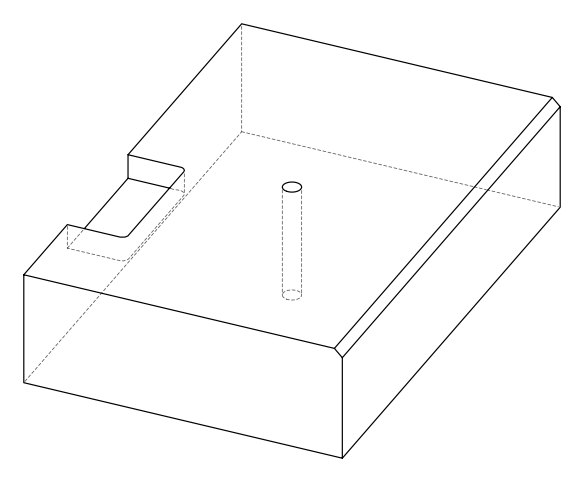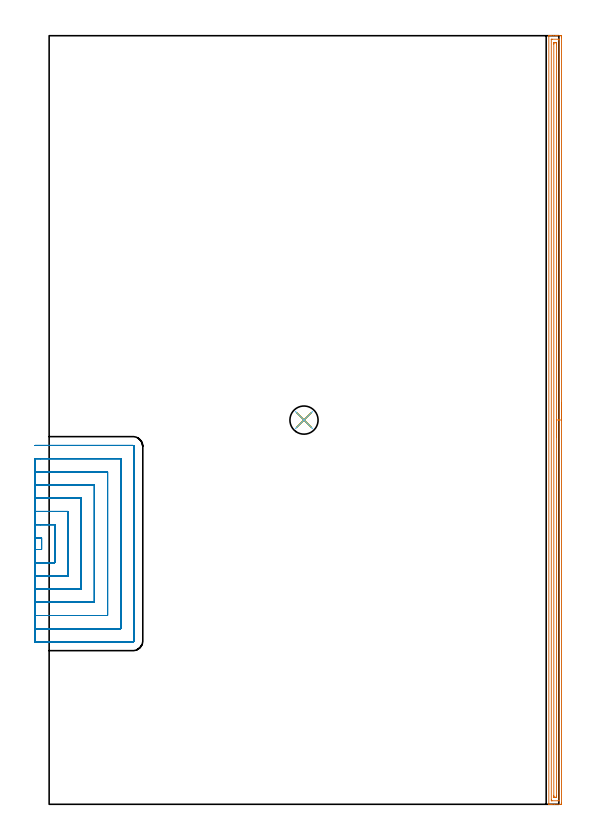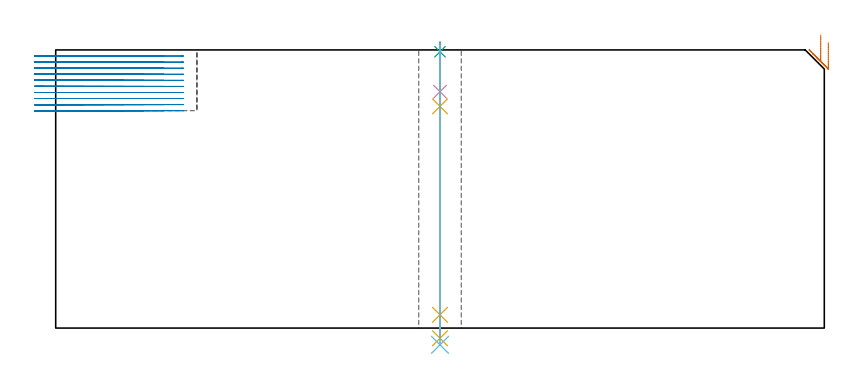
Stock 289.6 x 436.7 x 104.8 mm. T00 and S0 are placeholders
(PLAN: 6 operations, 5 tool changes, 48.4 min)
(1 AREA_MILL | FG_CHAMFER_SURFACE | UGT0205_001 | 10.67 min | 11319 mm3)
(2 MILL_SLOT | SLOT_PARTIAL_RECTANGULAR | NXT0201_013 | Follow Part, ap 2.5, ae 75% | 36.6 min | 147849 mm3)
(3 SPOT_DRILL | STEP1HOLE | NXT0321_9005460120000 | 0.03 min | 3 mm3)
(4 DRILL_BLIND_HOLE_INTO_CENTER | STEP1HOLE | NXT0301_076 | 0.07 min | 1243 mm3)
(5 GUN_DRILL_THROUGH_HOLE | STEP1HOLE | UGT0307_007 | 0.53 min | 7044 mm3)
(6 DRILL_TO_ENLARGE_THROUGH_HOLE | STEP1HOLE | UGT0301_006 | 0.45 min | 12734 mm3)
(TOOL UGT0205_001 | Chamfer Mill 20 x 3 x 45 deg. | D20 FL50 Z2)
(TOOL NXT0201_013 | ENDMILL 10mm | D10 FL30 Z4)
(TOOL NXT0321_9005460120000 | NC Spot Drill, 142deg, 12mm, Carbide, Uncoated | D12 PA142 FL30 Z2)
(TOOL NXT0301_076 | Carbide Drill 10.5mm [860.1-1050-032A1-MM 2214] | D10.5 PA140 FL55 Z2)
(TOOL UGT0307_007 | Gun Drill 10 mm | D10 PA130 FL24 Z1)
(TOOL UGT0301_006 | Twist Drill 16 mm | D16 PA118 FL120 Z2)
(OP 1 AREA_MILL)
G17 G21 G94 G90
T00 M6
G54
G17 G0 G90 X291.1 Y228.35 S1061 M3
G43 Z114.8 H0
Z107.6
G94 G1 Y228.312 Z106.728 F250.
Y228.198 Z105.864
Y228.009 Z105.012
Y227.747 Z104.18
Y227.413 Z103.374
Y227.01 Z102.6
Y226.542 Z101.864
Y226.01 Z101.172
Y225.421 Z100.529
Y224.778 Z99.94
Y224.086 Z99.409
Y223.35 Z98.94
Y222.576 Z98.537
Y221.77 Z98.203
Y220.938 Z97.941
Y220.087 Z97.752
Y219.222 Z97.638
Y218.35 Z97.6
Y1.016
X291.099 Y0.629 Z97.601
X291.095 Y0.127 Z97.603
X291.091 Y0.009 Z97.606
X290.598 Y0. Z98.099
X287.057 Z101.637
X285.647 Z103.049
X285.287 Z103.408
X284.567 Z104.133
X284.309 Z104.391
X283.924 Z104.767
X283.903 Y0.008 Z104.788
X283.9 Y0.182 Z104.8
Y436.518
X283.903 Y436.692 Z104.788
X283.924 Y436.7 Z104.767
X284.309 Z104.391
X284.567 Z104.133
X285.287 Z103.408
X286.532 Z102.164
X287.943 Z100.753
X288.565 Z100.131
X290.335 Z98.362
X290.598 Y436.697 Z98.099
X291.092 Y436.691 Z97.606
X291.095 Y436.573 Z97.603
X291.099 Y436.071 Z97.601
X291.1 Y435.564 Z97.6
Y218.35
X289.686 Z99.014
Y2.201
X289.685 Y2.092 Z99.015
X289.682 Y2.039 Z99.018
X289.68 Y2.019 Z99.02
X289.653 Y2.01 Z99.047
X289.239 Y2.001 Z99.461
X285.7 Z103.
X285.443 Y2.005 Z103.257
X285.324 Y2.01 Z103.376
X285.315 Y2.39 Z103.385
X285.314 Y2.417 Z103.386
Y434.5
X285.315 Y434.608 Z103.385
X285.318 Y434.661 Z103.382
X285.32 Y434.681 Z103.38
X285.347 Y434.69 Z103.353
X285.761 Y434.699 Z102.939
X289.3 Z99.4
X289.556 Y434.695 Z99.144
X289.676 Y434.69 Z99.024
X289.685 Y434.31 Z99.015
X289.686 Y434.283 Z99.014
Y218.35
X288.272 Z100.429
X288.271 Y4.768
X288.267 Y4.205 Z100.433
X288.264 Y4.041 Z100.436
X288.262 Y4.01 Z100.438
X288.213 Y4.006 Z100.487
X288.145 Y4.001 Z100.555
X287.943 Y4. Z100.757
X287.26 Y4.001 Z101.44
X287.057 Y4.004 Z101.643
X286.854 Y4.01 Z101.846
X286.735 Y4.016 Z101.965
X286.732 Y4.095 Z101.968
X286.73 Y4.205 Z101.97
X286.729 Y4.537 Z101.971
X286.728 Y5.1 Z101.972
X286.729 Y431.932 Z101.971
X286.733 Y432.495 Z101.967
X286.735 Y432.659 Z101.965
X286.738 Y432.69 Z101.962
X286.787 Y432.694 Z101.913
X286.855 Y432.699 Z101.845
X287.057 Y432.7 Z101.643
X287.74 Y432.699 Z100.96
X287.943 Y432.696 Z100.757
X288.146 Y432.69 Z100.554
X288.265 Y432.684 Z100.435
X288.268 Y432.605 Z100.432
X288.269 Y432.495 Z100.431
X288.271 Y432.163 Z100.429
X288.272 Y431.6 Z100.428
Y218.35 Z100.429
Y217.478 Z100.467
Y216.614 Z100.58
Y215.762 Z100.769
Y214.93 Z101.032
Y214.124 Z101.365
Y213.35 Z101.768
Y212.614 Z102.237
Y211.922 Z102.768
Y211.279 Z103.357
Y210.69 Z104.001
Y210.159 Z104.693
Y209.69 Z105.429
Y209.287 Z106.202
Y208.953 Z107.008
Y208.691 Z107.84
Y208.502 Z108.692
Y208.388 Z109.557
Y208.35 Z110.429
G0 Z114.8
M5
M2
(OP 2 MILL_SLOT)
G17 G21 G94 G90
T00 M6
G54
G17 G0 G90 X-8. Y144.8 S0 M3
G43 Z114.8 H0
Z102.51
G94 G1 X-5. F250.
X-4.3 F500.
Y151.4
X-5.
X-8. F250.
Y137.3
X-5.
X3.2 F500.
Y158.9
X-5.
X-8. F250.
Y129.8
X-5.
X10.7 F500.
Y166.4
X-5.
X-8. F250.
Y122.3
X-5.
X18.2 F500.
Y173.9
X-5.
X-8. F250.
Y114.8
X-5.
X25.7 F500.
Y181.4
X-5.
X-8. F250.
Y107.3
X-5.
X33.2 F500.
Y188.9
X-5.
X-8. F250.
Y99.8
X-5.
X40.7 F500.
Y196.4
X-5.
X-8. F250.
Y92.3
X-5.
X47.6 F500.
G3 X48.2 Y92.9 R0.6
G1 Y203.3
G3 X47.6 Y203.9 R0.6
G1 X-5.
X-8. F250.
G0 Y144.8 Z100.22
G1 X-5.
X-4.3 F500.
Y151.4
X-5.
X-8. F250.
Y137.3
X-5.
X3.2 F500.
Y158.9
X-5.
X-8. F250.
Y129.8
X-5.
X10.7 F500.
Y166.4
X-5.
X-8. F250.
Y122.3
X-5.
X18.2 F500.
Y173.9
X-5.
X-8. F250.
Y114.8
X-5.
X25.7 F500.
Y181.4
X-5.
X-8. F250.
Y107.3
X-5.
X33.2 F500.
Y188.9
X-5.
X-8. F250.
Y99.8
X-5.
X40.7 F500.
Y196.4
X-5.
X-8. F250.
Y92.3
X-5.
X47.6 F500.
G3 X48.2 Y92.9 R0.6
G1 Y203.3
G3 X47.6 Y203.9 R0.6
G1 X-5.
X-8. F250.
G0 Y144.8 Z97.93
G1 X-5.
X-4.3 F500.
Y151.4
X-5.
X-8. F250.
Y137.3
X-5.
X3.2 F500.
Y158.9
X-5.
X-8. F250.
Y129.8
X-5.
X10.7 F500.
Y166.4
X-5.
X-8. F250.
Y122.3
X-5.
X18.2 F500.
Y173.9
X-5.
X-8. F250.
Y114.8
X-5.
X25.7 F500.
Y181.4
X-5.
X-8. F250.
Y107.3
X-5.
X33.2 F500.
Y188.9
X-5.
X-8. F250.
Y99.8
X-5.
X40.7 F500.
Y196.4
X-5.
X-8. F250.
Y92.3
X-5.
X47.6 F500.
G3 X48.2 Y92.9 R0.6
G1 Y203.3
G3 X47.6 Y203.9 R0.6
G1 X-5.
X-8. F250.
G0 Y144.8 Z95.64
G1 X-5.
X-4.3 F500.
Y151.4
X-5.
X-8. F250.
Y137.3
X-5.
X3.2 F500.
Y158.9
X-5.
X-8. F250.
Y129.8
X-5.
X10.7 F500.
Y166.4
X-5.
X-8. F250.
Y122.3
X-5.
X18.2 F500.
Y173.9
X-5.
X-8. F250.
Y114.8
X-5.
X25.7 F500.
Y181.4
X-5.
X-8. F250.
Y107.3
X-5.
X33.2 F500.
Y188.9
X-5.
X-8. F250.
Y99.8
X-5.
X40.7 F500.
Y196.4
X-5.
X-8. F250.
Y92.3
X-5.
X47.6 F500.
G3 X48.2 Y92.9 R0.6
G1 Y203.3
G3 X47.6 Y203.9 R0.6
G1 X-5.
X-8. F250.
G0 Y144.8 Z93.35
G1 X-5.
X-4.3 F500.
Y151.4
X-5.
X-8. F250.
Y137.3
X-5.
X3.2 F500.
Y158.9
X-5.
X-8. F250.
Y129.8
X-5.
X10.7 F500.
Y166.4
X-5.
X-8. F250.
Y122.3
X-5.
X18.2 F500.
Y173.9
X-5.
X-8. F250.
Y114.8
X-5.
X25.7 F500.
Y181.4
X-5.
X-8. F250.
Y107.3
X-5.
X33.2 F500.
Y188.9
X-5.
X-8. F250.
Y99.8
X-5.
X40.7 F500.
Y196.4
X-5.
X-8. F250.
Y92.3
X-5.
X47.6 F500.
G3 X48.2 Y92.9 R0.6
G1 Y203.3
G3 X47.6 Y203.9 R0.6
G1 X-5.
X-8. F250.
G0 Y144.8 Z91.06
G1 X-5.
X-4.3 F500.
Y151.4
X-5.
X-8. F250.
Y137.3
X-5.
X3.2 F500.
Y158.9
X-5.
X-8. F250.
Y129.8
X-5.
X10.7 F500.
Y166.4
X-5.
X-8. F250.
Y122.3
X-5.
X18.2 F500.
Y173.9
X-5.
X-8. F250.
Y114.8
X-5.
X25.7 F500.
Y181.4
X-5.
X-8. F250.
Y107.3
X-5.
X33.2 F500.
Y188.9
X-5.
X-8. F250.
Y99.8
X-5.
X40.7 F500.
Y196.4
X-5.
X-8. F250.
Y92.3
X-5.
X47.6 F500.
G3 X48.2 Y92.9 R0.6
G1 Y203.3
G3 X47.6 Y203.9 R0.6
G1 X-5.
X-8. F250.
G0 Y144.8 Z88.77
G1 X-5.
X-4.3 F500.
Y151.4
X-5.
X-8. F250.
Y137.3
X-5.
X3.2 F500.
Y158.9
X-5.
X-8. F250.
Y129.8
X-5.
X10.7 F500.
Y166.4
X-5.
X-8. F250.
Y122.3
X-5.
X18.2 F500.
Y173.9
X-5.
X-8. F250.
Y114.8
X-5.
X25.7 F500.
Y181.4
X-5.
X-8. F250.
Y107.3
X-5.
X33.2 F500.
Y188.9
X-5.
X-8. F250.
Y99.8
X-5.
X40.7 F500.
Y196.4
X-5.
X-8. F250.
Y92.3
X-5.
X47.6 F500.
G3 X48.2 Y92.9 R0.6
G1 Y203.3
G3 X47.6 Y203.9 R0.6
G1 X-5.
X-8. F250.
G0 Y144.8 Z86.48
G1 X-5.
X-4.3 F500.
Y151.4
X-5.
X-8. F250.
Y137.3
X-5.
X3.2 F500.
Y158.9
X-5.
X-8. F250.
Y129.8
X-5.
X10.7 F500.
Y166.4
X-5.
X-8. F250.
Y122.3
X-5.
X18.2 F500.
Y173.9
X-5.
X-8. F250.
Y114.8
X-5.
X25.7 F500.
Y181.4
X-5.
X-8. F250.
Y107.3
X-5.
X33.2 F500.
Y188.9
X-5.
X-8. F250.
Y99.8
X-5.
X40.7 F500.
Y196.4
X-5.
X-8. F250.
Y92.3
X-5.
X47.6 F500.
G3 X48.2 Y92.9 R0.6
G1 Y203.3
G3 X47.6 Y203.9 R0.6
G1 X-5.
X-8. F250.
G0 Y144.8 Z84.19
G1 X-5.
X-4.3 F500.
Y151.4
X-5.
X-8. F250.
Y137.3
X-5.
X3.2 F500.
Y158.9
X-5.
X-8. F250.
Y129.8
X-5.
X10.7 F500.
Y166.4
X-5.
X-8. F250.
Y122.3
X-5.
X18.2 F500.
Y173.9
X-5.
X-8. F250.
Y114.8
X-5.
X25.7 F500.
Y181.4
X-5.
X-8. F250.
Y107.3
X-5.
X33.2 F500.
Y188.9
X-5.
X-8. F250.
Y99.8
X-5.
X40.7 F500.
Y196.4
X-5.
X-8. F250.
Y92.3
X-5.
X47.6 F500.
G3 X48.2 Y92.9 R0.6
G1 Y203.3
G3 X47.6 Y203.9 R0.6
G1 X-5.
X-8. F250.
G0 Y144.8 Z81.9
G1 X-5.
X-4.3 F500.
Y151.4
X-5.
X-8. F250.
Y137.3
X-5.
X3.2 F500.
Y158.9
X-5.
X-8. F250.
Y129.8
X-5.
X10.7 F500.
Y166.4
X-5.
X-8. F250.
Y122.3
X-5.
X18.2 F500.
Y173.9
X-5.
X-8. F250.
Y114.8
X-5.
X25.7 F500.
Y181.4
X-5.
X-8. F250.
Y107.3
X-5.
X33.2 F500.
Y188.9
X-5.
X-8. F250.
Y99.8
X-5.
X40.7 F500.
Y196.4
X-5.
X-8. F250.
Y92.3
X-5.
X47.6 F500.
G3 X48.2 Y92.9 R0.6
G1 Y203.3
G3 X47.6 Y203.9 R0.6
G1 X-5.
X-8. F250.
G0 Z114.8
M5
M2
(OP 3 SPOT_DRILL)
G17 G21 G94 G90
T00 M6
G54
G17 G0 G90 X144.8 Y218.3 S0 M3
G43 Z114.8 H0
G94 G81 G98 Z104.111 F250. R107.8
G80
M5
M2
(OP 4 DRILL_BLIND_HOLE_INTO_CENTER)
G17 G21 G94 G90
T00 M6
G54
G17 G0 G90 X144.8 Y218.3 S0 M3
G43 Z114.8 H1
G94 G81 G98 Z89.05 F250. R106.8
G80
M5
M2
(OP 5 GUN_DRILL_THROUGH_HOLE)
G17 G21 G94 G90
T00 M6
G54
G17 G0 G90 X144.8 Y218.3 M8
G43 Z114.8 H0
Z101.07
S716 M3
G94 G1 Z83.538 F125. M26
G4 X.084
Z5. F250.
G4 X.084
Z-3.832 F125.
G4 X.084
M5
M9
G0 Z101.07
Z114.8
M2
(OP 6 DRILL_TO_ENLARGE_THROUGH_HOLE)
G17 G21 G94 G90
T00 M6
G54
G17 G0 G90 X144.8 Y218.3 S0 M3
G43 Z114.8 H0
G94 G73 G98 Z-6.307 F250. Q15.872 R106.8
G80
M5
M2
